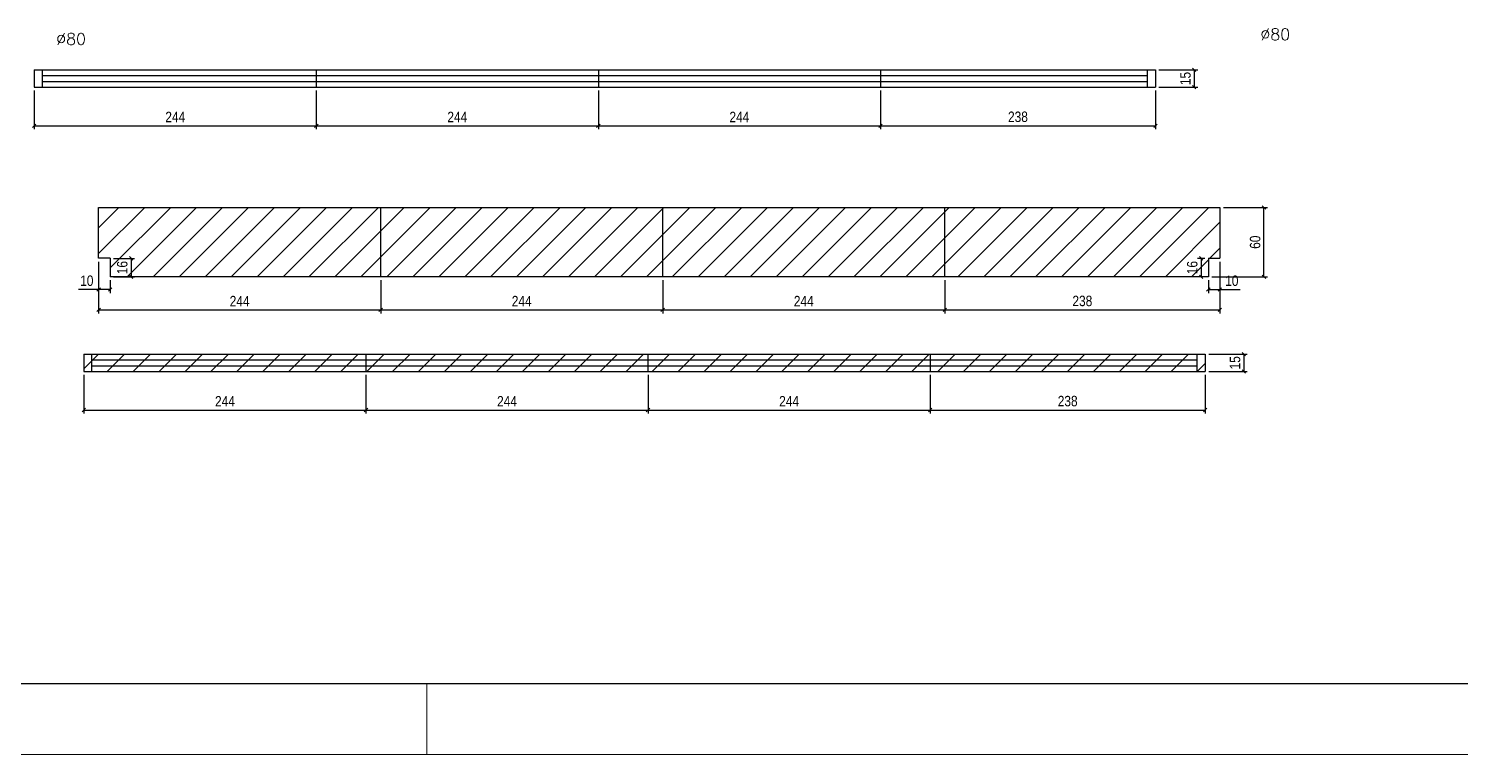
# Model space of a CAD drawing. Extents: x 1860 to 8661, y -614 to 3008.
# Drawn here: x 2678 to 3917, y -614 to 15 of the extents above; entities that cross this region are included whole.
import ezdxf

# ---------------------------------------------------------------- set-up
doc = ezdxf.new("R2010")
doc.units = 0
for name, color, linetype in [('COTA', 241, 'Continuous'), ('F-PILARES-DIM', 172, 'Continuous'), ('Painéis', 200, 'Continuous'), ('SARR_2.2x7', 40, 'Continuous')]:
    doc.layers.add(name, color=color, linetype=linetype)
doc.layers.add('FOLHA', color=255, linetype='Continuous', lineweight=5)
doc.layers.add('Hachura', color=251, linetype='Continuous', lineweight=9)
doc.styles.add('COTA TECNICA-50', font='techl___.ttf', dxfattribs={"height": 9})
doc.styles.add('MCP', font='romans.shx')
doc.dimstyles.new('COTA PAINEL-50', dxfattribs={"dimtxt": 9, "dimasz": 3, "dimexe": 3, "dimexo": 3, "dimgap": 3, "dimtad": 1, "dimdec": 1, "dimzin": 12, "dimdsep": 46, "dimtxsty": 'COTA TECNICA-50', "dimblk1": 'OBLIQUE', "dimblk2": 'OBLIQUE', "dimsah": 1, "dimcen": 0.9, "dimclrd": 4, "dimclre": 4, "dimclrt": 240, "dimadec": 1, "dimazin": 3, "dimtfac": 1, "dimtdec": 1, "dimtmove": 0, "dimatfit": 3, "dimfxl": 1, "dimtolj": 1, "dimtzin": 12, "dimarcsym": 0})

# ---------------------------------------------------------------- blocks, each defined once
blk = doc.blocks.new('_Oblique')
at = {"color": 0, "linetype": 'ByBlock', "lineweight": -2}
blk.add_line((-0.5, -0.5), (0.5, 0.5), dxfattribs=at)
blk = doc.blocks.new('*D409')
at = {"layer": 'COTA', "color": 4, "lineweight": -2, "transparency": 16777216}
for p, q in [((2682.8, -39), (2682.8, -72.4)), ((2926.8, -39), (2926.8, -72.4)), ((2682.8, -69.4), (2926.8, -69.4))]:
    blk.add_line(p, q, dxfattribs=at)
at = {"layer": 'Defpoints', "color": 0, "transparency": 16777216}
for p in [(2682.8, -36), (2926.8, -36), (2926.8, -69.4)]:
    blk.add_point(p, dxfattribs=at)
at = {"layer": 'COTA', "color": 4, "lineweight": -2, "transparency": 16777216, "xscale": 3, "yscale": 3, "zscale": 3, "rotation": 180}
blk.add_blockref('_Oblique', (2682.8, -69.4), dxfattribs=at)
at = {"layer": 'COTA', "color": 4, "lineweight": -2, "transparency": 16777216, "xscale": 3, "yscale": 3, "zscale": 3}
blk.add_blockref('_Oblique', (2926.8, -69.4), dxfattribs=at)
at = {"layer": 'COTA', "color": 240, "transparency": 16777216, "insert": (2804.8, -61.8), "char_height": 9, "attachment_point": 5, "style": 'COTA TECNICA-50'}
blk.add_mtext('\\A1;244', dxfattribs=at)
blk = doc.blocks.new('*D410')
at = {"layer": 'COTA', "color": 4, "lineweight": -2, "transparency": 16777216}
for p, q in [((2926.8, -39), (2926.8, -72.4)), ((3170.8, -39), (3170.8, -72.4)), ((2926.8, -69.4), (3170.8, -69.4))]:
    blk.add_line(p, q, dxfattribs=at)
at = {"layer": 'Defpoints', "color": 0, "transparency": 16777216}
for p in [(2926.8, -36), (3170.8, -36), (3170.8, -69.4)]:
    blk.add_point(p, dxfattribs=at)
at = {"layer": 'COTA', "color": 4, "lineweight": -2, "transparency": 16777216, "xscale": 3, "yscale": 3, "zscale": 3, "rotation": 180}
blk.add_blockref('_Oblique', (2926.8, -69.4), dxfattribs=at)
at = {"layer": 'COTA', "color": 4, "lineweight": -2, "transparency": 16777216, "xscale": 3, "yscale": 3, "zscale": 3}
blk.add_blockref('_Oblique', (3170.8, -69.4), dxfattribs=at)
at = {"layer": 'COTA', "color": 240, "transparency": 16777216, "insert": (3048.8, -61.8), "char_height": 9, "attachment_point": 5, "style": 'COTA TECNICA-50'}
blk.add_mtext('\\A1;244', dxfattribs=at)
blk = doc.blocks.new('*D411')
at = {"layer": 'COTA', "color": 4, "lineweight": -2, "transparency": 16777216}
for p, q in [((3170.8, -39), (3170.8, -72.4)), ((3414.8, -39), (3414.8, -72.4)), ((3170.8, -69.4), (3414.8, -69.4))]:
    blk.add_line(p, q, dxfattribs=at)
at = {"layer": 'Defpoints', "color": 0, "transparency": 16777216}
for p in [(3170.8, -36), (3414.8, -36), (3414.8, -69.4)]:
    blk.add_point(p, dxfattribs=at)
at = {"layer": 'COTA', "color": 4, "lineweight": -2, "transparency": 16777216, "xscale": 3, "yscale": 3, "zscale": 3, "rotation": 180}
blk.add_blockref('_Oblique', (3170.8, -69.4), dxfattribs=at)
at = {"layer": 'COTA', "color": 4, "lineweight": -2, "transparency": 16777216, "xscale": 3, "yscale": 3, "zscale": 3}
blk.add_blockref('_Oblique', (3414.8, -69.4), dxfattribs=at)
at = {"layer": 'COTA', "color": 240, "transparency": 16777216, "insert": (3292.8, -61.8), "char_height": 9, "attachment_point": 5, "style": 'COTA TECNICA-50'}
blk.add_mtext('\\A1;244', dxfattribs=at)
blk = doc.blocks.new('*D412')
at = {"layer": 'COTA', "color": 4, "lineweight": -2, "transparency": 16777216}
for p, q in [((3414.8, -39), (3414.8, -72.4)), ((3652.8, -39), (3652.8, -72.4)), ((3414.8, -69.4), (3652.8, -69.4))]:
    blk.add_line(p, q, dxfattribs=at)
at = {"layer": 'Defpoints', "color": 0, "transparency": 16777216}
for p in [(3414.8, -36), (3652.8, -36), (3652.8, -69.4)]:
    blk.add_point(p, dxfattribs=at)
at = {"layer": 'COTA', "color": 4, "lineweight": -2, "transparency": 16777216, "xscale": 3, "yscale": 3, "zscale": 3, "rotation": 180}
blk.add_blockref('_Oblique', (3414.8, -69.4), dxfattribs=at)
at = {"layer": 'COTA', "color": 4, "lineweight": -2, "transparency": 16777216, "xscale": 3, "yscale": 3, "zscale": 3}
blk.add_blockref('_Oblique', (3652.8, -69.4), dxfattribs=at)
at = {"layer": 'COTA', "color": 240, "transparency": 16777216, "insert": (3533.8, -61.7), "char_height": 9, "attachment_point": 5, "style": 'COTA TECNICA-50'}
blk.add_mtext('\\A1;238', dxfattribs=at)
blk = doc.blocks.new('*D413')
at = {"layer": 'COTA', "color": 4, "lineweight": -2, "transparency": 16777216}
for p, q in [((3655.8, -21), (3689.3, -21)), ((3686.3, -21), (3686.3, -36)), ((3655.8, -36), (3689.3, -36))]:
    blk.add_line(p, q, dxfattribs=at)
at = {"layer": 'Defpoints', "color": 0, "transparency": 16777216}
for p in [(3652.8, -21), (3652.8, -36), (3686.3, -36)]:
    blk.add_point(p, dxfattribs=at)
at = {"layer": 'COTA', "color": 4, "lineweight": -2, "transparency": 16777216, "xscale": 3, "yscale": 3, "zscale": 3}
for p, rotation in [((3686.3, -21), 90), ((3686.3, -36), 270)]:
    blk.add_blockref('_Oblique', p, dxfattribs=dict(at, rotation=rotation))
at = {"layer": 'COTA', "color": 240, "transparency": 16777216, "insert": (3678.7, -28.5), "char_height": 9, "attachment_point": 5, "rotation": 90, "style": 'COTA TECNICA-50'}
blk.add_mtext('\\A1;15', dxfattribs=at)
blk = doc.blocks.new('*D496')
at = {"layer": 'COTA', "color": 4, "lineweight": -2, "transparency": 16777216}
for p, q in [((2738.5, -187.2), (2738.5, -231.8)), ((2982.5, -203.2), (2982.5, -231.8)), ((2738.5, -228.8), (2982.5, -228.8))]:
    blk.add_line(p, q, dxfattribs=at)
at = {"layer": 'Defpoints', "color": 0, "transparency": 16777216}
for p in [(2738.5, -184.2), (2982.5, -200.2), (2982.5, -228.8)]:
    blk.add_point(p, dxfattribs=at)
at = {"layer": 'COTA', "color": 4, "lineweight": -2, "transparency": 16777216, "xscale": 3, "yscale": 3, "zscale": 3, "rotation": 180}
blk.add_blockref('_Oblique', (2738.5, -228.8), dxfattribs=at)
at = {"layer": 'COTA', "color": 4, "lineweight": -2, "transparency": 16777216, "xscale": 3, "yscale": 3, "zscale": 3}
blk.add_blockref('_Oblique', (2982.5, -228.8), dxfattribs=at)
at = {"layer": 'COTA', "color": 240, "transparency": 16777216, "insert": (2860.5, -221.2), "char_height": 9, "attachment_point": 5, "style": 'COTA TECNICA-50'}
blk.add_mtext('\\A1;244', dxfattribs=at)
blk = doc.blocks.new('*D497')
at = {"layer": 'COTA', "color": 4, "lineweight": -2, "transparency": 16777216}
for p, q in [((2982.5, -203.2), (2982.5, -231.8)), ((3226.5, -203.2), (3226.5, -231.8)), ((2982.5, -228.8), (3226.5, -228.8))]:
    blk.add_line(p, q, dxfattribs=at)
at = {"layer": 'Defpoints', "color": 0, "transparency": 16777216}
for p in [(2982.5, -200.2), (3226.5, -200.2), (3226.5, -228.8)]:
    blk.add_point(p, dxfattribs=at)
at = {"layer": 'COTA', "color": 4, "lineweight": -2, "transparency": 16777216, "xscale": 3, "yscale": 3, "zscale": 3, "rotation": 180}
blk.add_blockref('_Oblique', (2982.5, -228.8), dxfattribs=at)
at = {"layer": 'COTA', "color": 4, "lineweight": -2, "transparency": 16777216, "xscale": 3, "yscale": 3, "zscale": 3}
blk.add_blockref('_Oblique', (3226.5, -228.8), dxfattribs=at)
at = {"layer": 'COTA', "color": 240, "transparency": 16777216, "insert": (3104.5, -221.2), "char_height": 9, "attachment_point": 5, "style": 'COTA TECNICA-50'}
blk.add_mtext('\\A1;244', dxfattribs=at)
blk = doc.blocks.new('*D498')
at = {"layer": 'COTA', "color": 4, "lineweight": -2, "transparency": 16777216}
for p, q in [((3226.5, -203.2), (3226.5, -231.8)), ((3470.5, -203.2), (3470.5, -231.8)), ((3226.5, -228.8), (3470.5, -228.8))]:
    blk.add_line(p, q, dxfattribs=at)
at = {"layer": 'Defpoints', "color": 0, "transparency": 16777216}
for p in [(3226.5, -200.2), (3470.5, -200.2), (3470.5, -228.8)]:
    blk.add_point(p, dxfattribs=at)
at = {"layer": 'COTA', "color": 4, "lineweight": -2, "transparency": 16777216, "xscale": 3, "yscale": 3, "zscale": 3, "rotation": 180}
blk.add_blockref('_Oblique', (3226.5, -228.8), dxfattribs=at)
at = {"layer": 'COTA', "color": 4, "lineweight": -2, "transparency": 16777216, "xscale": 3, "yscale": 3, "zscale": 3}
blk.add_blockref('_Oblique', (3470.5, -228.8), dxfattribs=at)
at = {"layer": 'COTA', "color": 240, "transparency": 16777216, "insert": (3348.5, -221.2), "char_height": 9, "attachment_point": 5, "style": 'COTA TECNICA-50'}
blk.add_mtext('\\A1;244', dxfattribs=at)
blk = doc.blocks.new('*D500')
at = {"layer": 'COTA', "color": 4, "lineweight": -2, "transparency": 16777216}
for p, q in [((3695.5, -184.2), (3689.2, -184.2)), ((3692.2, -184.2), (3692.2, -200.2)), ((3695.5, -200.2), (3689.2, -200.2))]:
    blk.add_line(p, q, dxfattribs=at)
at = {"layer": 'Defpoints', "color": 0, "transparency": 16777216}
for p in [(3698.5, -184.2), (3692.2, -200.2), (3698.5, -200.2)]:
    blk.add_point(p, dxfattribs=at)
at = {"layer": 'COTA', "color": 4, "lineweight": -2, "transparency": 16777216, "xscale": 3, "yscale": 3, "zscale": 3}
for p, rotation in [((3692.2, -184.2), 90), ((3692.2, -200.2), 270)]:
    blk.add_blockref('_Oblique', p, dxfattribs=dict(at, rotation=rotation))
at = {"layer": 'COTA', "color": 240, "transparency": 16777216, "insert": (3684.6, -192.2), "char_height": 9, "attachment_point": 5, "rotation": 90, "style": 'COTA TECNICA-50'}
blk.add_mtext('\\A1;16', dxfattribs=at)
blk = doc.blocks.new('*D501')
at = {"layer": 'COTA', "color": 4, "lineweight": -2, "transparency": 16777216}
for p, q in [((3698.5, -203.2), (3698.5, -214.2)), ((3708.5, -203.2), (3708.5, -214.2)), ((3698.5, -211.2), (3708.5, -211.2)), ((3708.5, -211.2), (3726, -211.2))]:
    blk.add_line(p, q, dxfattribs=at)
at = {"layer": 'Defpoints', "color": 0, "transparency": 16777216}
for p in [(3698.5, -200.2), (3708.5, -200.2), (3708.5, -211.2)]:
    blk.add_point(p, dxfattribs=at)
at = {"layer": 'COTA', "color": 4, "lineweight": -2, "transparency": 16777216, "xscale": 3, "yscale": 3, "zscale": 3, "rotation": 180}
blk.add_blockref('_Oblique', (3698.5, -211.2), dxfattribs=at)
at = {"layer": 'COTA', "color": 4, "lineweight": -2, "transparency": 16777216, "xscale": 3, "yscale": 3, "zscale": 3}
blk.add_blockref('_Oblique', (3708.5, -211.2), dxfattribs=at)
at = {"layer": 'COTA', "color": 240, "transparency": 16777216, "insert": (3718.8, -203.6), "char_height": 9, "attachment_point": 5, "style": 'COTA TECNICA-50'}
blk.add_mtext('\\A1;10', dxfattribs=at)
blk = doc.blocks.new('*D483')
at = {"layer": 'COTA', "color": 4, "lineweight": -2, "transparency": 16777216}
for p, q in [((2751.5, -184.2), (2769.6, -184.2)), ((2766.6, -184.2), (2766.6, -200.2)), ((2751.5, -200.2), (2769.6, -200.2))]:
    blk.add_line(p, q, dxfattribs=at)
at = {"layer": 'Defpoints', "color": 0, "transparency": 16777216}
for p in [(2748.5, -184.2), (2748.5, -200.2), (2766.6, -200.2)]:
    blk.add_point(p, dxfattribs=at)
at = {"layer": 'COTA', "color": 4, "lineweight": -2, "transparency": 16777216, "xscale": 3, "yscale": 3, "zscale": 3}
for p, rotation in [((2766.6, -184.2), 90), ((2766.6, -200.2), 270)]:
    blk.add_blockref('_Oblique', p, dxfattribs=dict(at, rotation=rotation))
at = {"layer": 'COTA', "color": 240, "transparency": 16777216, "insert": (2759, -192.2), "char_height": 9, "attachment_point": 5, "rotation": 90, "style": 'COTA TECNICA-50'}
blk.add_mtext('\\A1;16', dxfattribs=at)
blk = doc.blocks.new('*D484')
at = {"layer": 'COTA', "color": 4, "lineweight": -2, "transparency": 16777216}
for p, q in [((2738.5, -203.2), (2738.5, -214.2)), ((2748.5, -203.2), (2748.5, -214.2)), ((2738.5, -211.2), (2721, -211.2)), ((2748.5, -211.2), (2738.5, -211.2))]:
    blk.add_line(p, q, dxfattribs=at)
at = {"layer": 'Defpoints', "color": 0, "transparency": 16777216}
for p in [(2738.5, -200.2), (2748.5, -200.2), (2738.5, -211.2)]:
    blk.add_point(p, dxfattribs=at)
at = {"layer": 'COTA', "color": 4, "lineweight": -2, "transparency": 16777216, "xscale": 3, "yscale": 3, "zscale": 3, "rotation": 180}
blk.add_blockref('_Oblique', (2738.5, -211.2), dxfattribs=at)
at = {"layer": 'COTA', "color": 4, "lineweight": -2, "transparency": 16777216, "xscale": 3, "yscale": 3, "zscale": 3}
blk.add_blockref('_Oblique', (2748.5, -211.2), dxfattribs=at)
at = {"layer": 'COTA', "color": 240, "transparency": 16777216, "insert": (2728.3, -203.6), "char_height": 9, "attachment_point": 5, "style": 'COTA TECNICA-50'}
blk.add_mtext('\\A1;10', dxfattribs=at)
blk = doc.blocks.new('*D491')
at = {"layer": 'COTA', "color": 4, "lineweight": -2, "transparency": 16777216}
for p, q in [((2725.8, -285.1), (2725.8, -318.5)), ((2969.8, -285.1), (2969.8, -318.5)), ((2725.8, -315.5), (2969.8, -315.5))]:
    blk.add_line(p, q, dxfattribs=at)
at = {"layer": 'Defpoints', "color": 0, "transparency": 16777216}
for p in [(2725.8, -282.1), (2969.8, -282.1), (2969.8, -315.5)]:
    blk.add_point(p, dxfattribs=at)
at = {"layer": 'COTA', "color": 4, "lineweight": -2, "transparency": 16777216, "xscale": 3, "yscale": 3, "zscale": 3, "rotation": 180}
blk.add_blockref('_Oblique', (2725.8, -315.5), dxfattribs=at)
at = {"layer": 'COTA', "color": 4, "lineweight": -2, "transparency": 16777216, "xscale": 3, "yscale": 3, "zscale": 3}
blk.add_blockref('_Oblique', (2969.8, -315.5), dxfattribs=at)
at = {"layer": 'COTA', "color": 240, "transparency": 16777216, "insert": (2847.8, -307.9), "char_height": 9, "attachment_point": 5, "style": 'COTA TECNICA-50'}
blk.add_mtext('\\A1;244', dxfattribs=at)
blk = doc.blocks.new('*D492')
at = {"layer": 'COTA', "color": 4, "lineweight": -2, "transparency": 16777216}
for p, q in [((2969.8, -285.1), (2969.8, -318.5)), ((3213.8, -285.1), (3213.8, -318.5)), ((2969.8, -315.5), (3213.8, -315.5))]:
    blk.add_line(p, q, dxfattribs=at)
at = {"layer": 'Defpoints', "color": 0, "transparency": 16777216}
for p in [(2969.8, -282.1), (3213.8, -282.1), (3213.8, -315.5)]:
    blk.add_point(p, dxfattribs=at)
at = {"layer": 'COTA', "color": 4, "lineweight": -2, "transparency": 16777216, "xscale": 3, "yscale": 3, "zscale": 3, "rotation": 180}
blk.add_blockref('_Oblique', (2969.8, -315.5), dxfattribs=at)
at = {"layer": 'COTA', "color": 4, "lineweight": -2, "transparency": 16777216, "xscale": 3, "yscale": 3, "zscale": 3}
blk.add_blockref('_Oblique', (3213.8, -315.5), dxfattribs=at)
at = {"layer": 'COTA', "color": 240, "transparency": 16777216, "insert": (3091.8, -307.9), "char_height": 9, "attachment_point": 5, "style": 'COTA TECNICA-50'}
blk.add_mtext('\\A1;244', dxfattribs=at)
blk = doc.blocks.new('*D493')
at = {"layer": 'COTA', "color": 4, "lineweight": -2, "transparency": 16777216}
for p, q in [((3213.8, -285.1), (3213.8, -318.5)), ((3457.8, -285.1), (3457.8, -318.5)), ((3213.8, -315.5), (3457.8, -315.5))]:
    blk.add_line(p, q, dxfattribs=at)
at = {"layer": 'Defpoints', "color": 0, "transparency": 16777216}
for p in [(3213.8, -282.1), (3457.8, -282.1), (3457.8, -315.5)]:
    blk.add_point(p, dxfattribs=at)
at = {"layer": 'COTA', "color": 4, "lineweight": -2, "transparency": 16777216, "xscale": 3, "yscale": 3, "zscale": 3, "rotation": 180}
blk.add_blockref('_Oblique', (3213.8, -315.5), dxfattribs=at)
at = {"layer": 'COTA', "color": 4, "lineweight": -2, "transparency": 16777216, "xscale": 3, "yscale": 3, "zscale": 3}
blk.add_blockref('_Oblique', (3457.8, -315.5), dxfattribs=at)
at = {"layer": 'COTA', "color": 240, "transparency": 16777216, "insert": (3335.8, -307.9), "char_height": 9, "attachment_point": 5, "style": 'COTA TECNICA-50'}
blk.add_mtext('\\A1;244', dxfattribs=at)
blk = doc.blocks.new('*D494')
at = {"layer": 'COTA', "color": 4, "lineweight": -2, "transparency": 16777216}
for p, q in [((3457.8, -285.1), (3457.8, -318.5)), ((3695.8, -285.1), (3695.8, -318.5)), ((3457.8, -315.5), (3695.8, -315.5))]:
    blk.add_line(p, q, dxfattribs=at)
at = {"layer": 'Defpoints', "color": 0, "transparency": 16777216}
for p in [(3457.8, -282.1), (3695.8, -282.1), (3695.8, -315.5)]:
    blk.add_point(p, dxfattribs=at)
at = {"layer": 'COTA', "color": 4, "lineweight": -2, "transparency": 16777216, "xscale": 3, "yscale": 3, "zscale": 3, "rotation": 180}
blk.add_blockref('_Oblique', (3457.8, -315.5), dxfattribs=at)
at = {"layer": 'COTA', "color": 4, "lineweight": -2, "transparency": 16777216, "xscale": 3, "yscale": 3, "zscale": 3}
blk.add_blockref('_Oblique', (3695.8, -315.5), dxfattribs=at)
at = {"layer": 'COTA', "color": 240, "transparency": 16777216, "insert": (3576.8, -307.8), "char_height": 9, "attachment_point": 5, "style": 'COTA TECNICA-50'}
blk.add_mtext('\\A1;238', dxfattribs=at)
blk = doc.blocks.new('*D495')
at = {"layer": 'COTA', "color": 4, "lineweight": -2, "transparency": 16777216}
for p, q in [((3698.8, -267.1), (3732.2, -267.1)), ((3729.2, -267.1), (3729.2, -282.1)), ((3698.8, -282.1), (3732.2, -282.1))]:
    blk.add_line(p, q, dxfattribs=at)
at = {"layer": 'Defpoints', "color": 0, "transparency": 16777216}
for p in [(3695.8, -267.1), (3695.8, -282.1), (3729.2, -282.1)]:
    blk.add_point(p, dxfattribs=at)
at = {"layer": 'COTA', "color": 4, "lineweight": -2, "transparency": 16777216, "xscale": 3, "yscale": 3, "zscale": 3}
for p, rotation in [((3729.2, -267.1), 90), ((3729.2, -282.1), 270)]:
    blk.add_blockref('_Oblique', p, dxfattribs=dict(at, rotation=rotation))
at = {"layer": 'COTA', "color": 240, "transparency": 16777216, "insert": (3721.6, -274.6), "char_height": 9, "attachment_point": 5, "rotation": 90, "style": 'COTA TECNICA-50'}
blk.add_mtext('\\A1;15', dxfattribs=at)
blk = doc.blocks.new('*D512')
at = {"layer": 'COTA', "color": 4, "lineweight": -2, "transparency": 16777216}
for p, q in [((3708.5, -187.2), (3708.5, -231.8)), ((3470.5, -203.2), (3470.5, -231.8)), ((3470.5, -228.8), (3708.5, -228.8))]:
    blk.add_line(p, q, dxfattribs=at)
at = {"layer": 'Defpoints', "color": 0, "transparency": 16777216}
for p in [(3708.5, -184.2), (3470.5, -200.2), (3708.5, -228.8)]:
    blk.add_point(p, dxfattribs=at)
at = {"layer": 'COTA', "color": 4, "lineweight": -2, "transparency": 16777216, "xscale": 3, "yscale": 3, "zscale": 3, "rotation": 180}
blk.add_blockref('_Oblique', (3470.5, -228.8), dxfattribs=at)
at = {"layer": 'COTA', "color": 4, "lineweight": -2, "transparency": 16777216, "xscale": 3, "yscale": 3, "zscale": 3}
blk.add_blockref('_Oblique', (3708.5, -228.8), dxfattribs=at)
at = {"layer": 'COTA', "color": 240, "transparency": 16777216, "insert": (3589.5, -221.1), "char_height": 9, "attachment_point": 5, "style": 'COTA TECNICA-50'}
blk.add_mtext('\\A1;238', dxfattribs=at)
blk = doc.blocks.new('*D513')
at = {"layer": 'COTA', "color": 4, "lineweight": -2, "transparency": 16777216}
for p, q in [((3711.5, -140.2), (3749.6, -140.2)), ((3746.6, -200.2), (3746.6, -140.2)), ((3701.5, -200.2), (3749.6, -200.2))]:
    blk.add_line(p, q, dxfattribs=at)
at = {"layer": 'Defpoints', "color": 0, "transparency": 16777216}
for p in [(3708.5, -140.2), (3746.6, -140.2), (3698.5, -200.2)]:
    blk.add_point(p, dxfattribs=at)
at = {"layer": 'COTA', "color": 4, "lineweight": -2, "transparency": 16777216, "xscale": 3, "yscale": 3, "zscale": 3}
for p, rotation in [((3746.6, -140.2), 90), ((3746.6, -200.2), 270)]:
    blk.add_blockref('_Oblique', p, dxfattribs=dict(at, rotation=rotation))
at = {"layer": 'COTA', "color": 240, "transparency": 16777216, "insert": (3739, -170.2), "char_height": 9, "attachment_point": 5, "rotation": 90, "style": 'COTA TECNICA-50'}
blk.add_mtext('\\A1;60', dxfattribs=at)

msp = doc.modelspace()

# ---------------------------------------------------------------- hatches: boundary and pattern name
at = {"layer": 'Hachura', "linetype": 'ByBlock'}
h = msp.add_hatch(dxfattribs=at)
h.set_pattern_fill('ANSI31', color=256, scale=5)
h.paths.add_polyline_path([(2982.51, -140.16), (2738.51, -140.16), (2738.51, -184.16), (2748.51, -184.16), (2748.51, -200.16), (2982.51, -200.16)])
h.paths.add_polyline_path([(3226.51, -140.16), (2982.51, -140.16), (2982.51, -200.16), (3226.51, -200.16)])
h.paths.add_polyline_path([(3470.51, -140.16), (3226.51, -140.16), (3226.51, -200.16), (3470.51, -200.16)])
h.paths.add_polyline_path([(3708.51, -140.16), (3470.51, -140.16), (3470.51, -200.16), (3698.51, -200.16), (3698.51, -184.16), (3708.51, -184.16)])
h.paths.add_polyline_path([(3693.48, -200.71), (3693.48, -184.23), (3674.95, -184.23), (3674.95, -200.71)], flags=9)
h = msp.add_hatch(dxfattribs=at)
h.set_pattern_fill('ANSI31', color=256, scale=5)
h.set_pattern_definition([(45, (42.91, -246.122), (-11.22532, 11.22532), [])])
h.paths.add_polyline_path([(2969.75, -282.09), (2969.75, -267.09), (2725.75, -267.09), (2725.75, -282.09)])
h.paths.add_polyline_path([(2969.75, -267.09), (2969.75, -282.09), (3213.75, -282.09), (3213.75, -267.09)])
h.paths.add_polyline_path([(3457.75, -282.09), (3457.75, -267.09), (3213.75, -267.09), (3213.75, -282.09)])
h.paths.add_polyline_path([(3457.75, -267.09), (3457.75, -282.09), (3695.75, -282.09), (3695.75, -267.09)])

# ---------------------------------------------------------------- linework, layer by layer
at = {"color": 30}
msp.add_line((8600.49, -552.63), (2012.11, -552.63), dxfattribs=at)
at = {"layer": 'FOLHA'}
for p, q in [((3022.3, -552.63), (3022.3, -613.6)), ((8661.45, -613.6), (1859.7, -613.6))]:
    msp.add_line(p, q, dxfattribs=at)
at = {"layer": 'Painéis'}
for p, q in [((2682.84, -20.97), (3652.84, -20.97)), ((2682.84, -20.97), (2682.84, -35.97)), ((2926.84, -20.97), (2926.84, -35.97)), ((3170.84, -20.97), (3170.84, -35.97)), ((3414.84, -20.97), (3414.84, -35.97)), ((3652.84, -20.97), (3652.84, -35.97)), ((2682.84, -35.97), (3652.84, -35.97)), ((2748.51, -184.16), (2738.51, -184.16)), ((2748.51, -184.16), (2748.51, -200.16)), ((3698.51, -184.16), (3698.51, -200.16)), ((3698.51, -184.16), (3708.51, -184.16)), ((3698.51, -200.16), (2748.51, -200.16)), ((2725.75, -267.09), (3695.75, -267.09)), ((2725.75, -267.09), (2725.75, -282.09)), ((2969.75, -267.09), (2969.75, -282.09)), ((3213.75, -267.09), (3213.75, -282.09)), ((3457.75, -267.09), (3457.75, -282.09)), ((3695.75, -267.09), (3695.75, -282.09)), ((2725.75, -282.09), (3695.75, -282.09))]:
    msp.add_line(p, q, dxfattribs=at)
for points in [[(2738.51, -140.16), (3708.51, -140.16)], [(2738.51, -184.16), (2738.51, -140.16)], [(2982.51, -200.16), (2982.51, -140.16)], [(3226.51, -200.16), (3226.51, -140.16)], [(3470.51, -200.16), (3470.51, -140.16)], [(3708.51, -140.16), (3708.51, -184.16)]]:
    msp.add_lwpolyline(points, dxfattribs=at)
at = {"layer": 'SARR_2.2x7'}
for p, q in [((2689.84, -35.97), (2689.84, -20.97)), ((3645.84, -35.97), (3645.84, -20.97)), ((2689.84, -25.97), (2926.84, -25.97)), ((2689.84, -30.97), (2926.84, -30.97)), ((2926.84, -25.97), (3170.84, -25.97)), ((2926.84, -30.97), (3170.84, -30.97)), ((3170.84, -25.97), (3414.84, -25.97)), ((3170.84, -30.97), (3414.84, -30.97)), ((3414.84, -25.97), (3645.84, -25.97)), ((3414.84, -30.97), (3645.84, -30.97)), ((2732.75, -282.09), (2732.75, -267.09)), ((2732.75, -272.09), (2969.75, -272.09)), ((2969.75, -272.09), (3213.75, -272.09)), ((3213.75, -272.09), (3457.75, -272.09)), ((3457.75, -272.09), (3688.75, -272.09)), ((3688.75, -282.09), (3688.75, -267.09)), ((2732.75, -277.09), (2969.75, -277.09)), ((2969.75, -277.09), (3213.75, -277.09)), ((3213.75, -277.09), (3457.75, -277.09)), ((3457.75, -277.09), (3688.75, -277.09))]:
    msp.add_line(p, q, dxfattribs=at)

# ---------------------------------------------------------------- texts
at = {"layer": 'F-PILARES-DIM', "linetype": 'Continuous', "style": 'MCP'}
for p in [(3743.51, 4.7), (2701.85, 0.73)]:
    msp.add_text('%%c80', height=10, dxfattribs=at).set_placement(p)

# ---------------------------------------------------------------- dimensions: what is measured, and where the dimension line sits
at = {"layer": 'COTA'}
for base, p1, p2, angle, picture, middle in [((3686.28, -35.97), (3652.84, -20.97), (3652.84, -35.97), 90, '*D413', (3678.68, -28.47)), ((3746.63, -140.16), (3698.51, -200.16), (3708.51, -140.16), 90, '*D513', (3739.04, -170.16)), ((2766.63, -200.16), (2748.51, -184.16), (2748.51, -200.16), 90, '*D483', (2759.04, -192.16)), ((3692.23, -200.16), (3698.51, -184.16), (3698.51, -200.16), 90, '*D500', (3684.63, -192.16)), ((2738.51, -211.21), (2748.51, -200.16), (2738.51, -200.16), 180, '*D484', (2728.26, -203.62)), ((3729.19, -282.09), (3695.75, -267.09), (3695.75, -282.09), 90, '*D495', (3721.59, -274.59))]:
    dim = msp.add_linear_dim(base=base, p1=p1, p2=p2, angle=angle, dimstyle='COTA PAINEL-50', dxfattribs=at)
    dim.commit()
    dim.dimension.update_dxf_attribs({"geometry": picture, "text_midpoint": middle})
for base, p1, p2, picture, middle in [((2926.84, -69.39), (2682.84, -35.97), (2926.84, -35.97), '*D409', (2804.84, -61.82)), ((2982.51, -228.78), (2738.51, -184.16), (2982.51, -200.16), '*D496', (2860.51, -221.21)), ((3708.51, -228.78), (3470.51, -200.16), (3708.51, -184.16), '*D512', (3589.51, -221.06)), ((3708.51, -211.21), (3698.51, -200.16), (3708.51, -200.16), '*D501', (3718.75, -203.62)), ((2969.75, -315.51), (2725.75, -282.09), (2969.75, -282.09), '*D491', (2847.75, -307.94))]:
    dim = msp.add_linear_dim(base=base, p1=p1, p2=p2, dimstyle='COTA PAINEL-50', dxfattribs=at)
    dim.commit()
    dim.dimension.update_dxf_attribs({"geometry": picture, "text_midpoint": middle})
for base, p1, p2, picture, middle in [((3170.84, -69.39), (2926.84, -35.97), (3170.84, -35.97), '*D410', (3048.84, -61.82)), ((3414.84, -69.39), (3170.84, -35.97), (3414.84, -35.97), '*D411', (3292.84, -61.82)), ((3652.84, -69.39), (3414.84, -35.97), (3652.84, -35.97), '*D412', (3533.84, -61.67)), ((3226.51, -228.78), (2982.51, -200.16), (3226.51, -200.16), '*D497', (3104.51, -221.21)), ((3470.51, -228.78), (3226.51, -200.16), (3470.51, -200.16), '*D498', (3348.51, -221.21)), ((3213.75, -315.51), (2969.75, -282.09), (3213.75, -282.09), '*D492', (3091.75, -307.94)), ((3457.75, -315.51), (3213.75, -282.09), (3457.75, -282.09), '*D493', (3335.75, -307.94)), ((3695.75, -315.51), (3457.75, -282.09), (3695.75, -282.09), '*D494', (3576.75, -307.79))]:
    dim = msp.add_linear_dim(base=base, p1=p1, p2=p2, dimstyle='COTA PAINEL-50', override={"dimtmove": 1}, dxfattribs=at)
    dim.commit()
    dim.dimension.update_dxf_attribs({"geometry": picture, "text_midpoint": middle})

doc.saveas('drawing.dxf')
